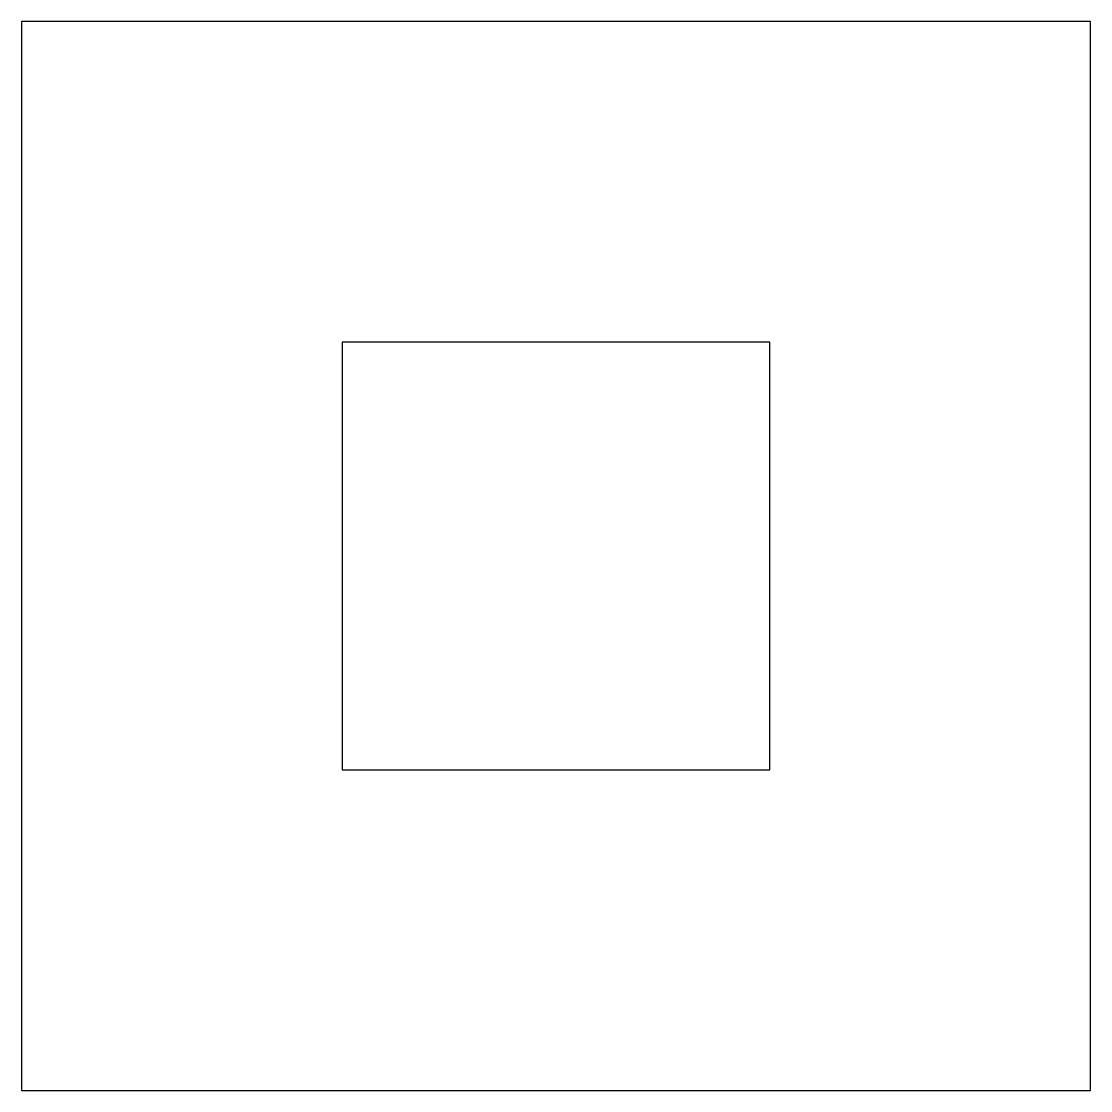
# Model space of a CAD drawing. Header units: metres. Extents: x 0 to 10, y 0 to 10.
import ezdxf

# ---------------------------------------------------------------- set-up
doc = ezdxf.new("R2010")
doc.units = ezdxf.units.M
doc.layers.add('VOID', color=7, linetype='Continuous')
doc.layers.add('WALL', color=7, linetype='Continuous')

msp = doc.modelspace()

# ---------------------------------------------------------------- linework, layer by layer
at = {"layer": 'VOID'}
msp.add_lwpolyline([(3, 3), (7, 3), (7, 7), (3, 7)], close=True, dxfattribs=at)
at = {"layer": 'WALL'}
for p, q in [((10, 10), (0, 10)), ((0, 10), (0, 0)), ((10, 0), (10, 10)), ((0, 0), (10, 0))]:
    msp.add_line(p, q, dxfattribs=at)

doc.saveas('drawing.dxf')
